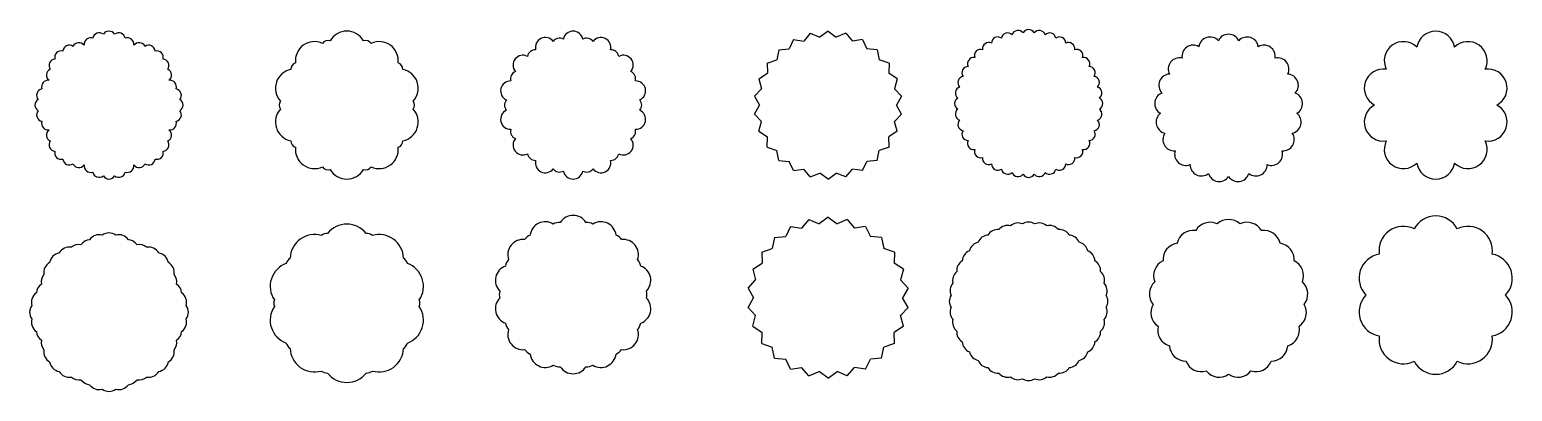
# Model space of a CAD drawing. Extents: x -2548 to -1982, y 244 to 382.
import ezdxf

# ---------------------------------------------------------------- set-up
doc = ezdxf.new("R2010")
doc.units = 0
doc.layers.get('0').update_dxf_attribs({"linetype": 'CONTINUOUS'})

msp = doc.modelspace()

# ---------------------------------------------------------------- linework, layer by layer
for p, q in [((-2249.78282, 380.578915), (-2252.288074, 377.575152)), ((-2249.78282, 380.578915), (-2246.16861, 379.083465)), ((-2243.017306, 381.400397), (-2246.16861, 379.083465)), ((-2243.017306, 381.400397), (-2239.866003, 379.083465)), ((-2236.251793, 380.578915), (-2239.866003, 379.083465)), ((-2236.251793, 380.578915), (-2233.746539, 377.575152)), ((-2261.763949, 374.290733), (-2262.586324, 370.466784)), ((-2261.763949, 374.290733), (-2257.868755, 374.646185)), ((-2256.155146, 378.16221), (-2257.868755, 374.646185)), ((-2256.155146, 378.16221), (-2252.288074, 377.575152)), ((-2229.879467, 378.16221), (-2233.746539, 377.575152)), ((-2229.879467, 378.16221), (-2228.165858, 374.646185)), ((-2224.270664, 374.290733), (-2228.165858, 374.646185)), ((-2224.270664, 374.290733), (-2223.448289, 370.466784)), ((-2266.283265, 369.18948), (-2262.586324, 370.466784)), ((-2266.283265, 369.18948), (-2266.166612, 365.279841)), ((-2219.751348, 369.18948), (-2223.448289, 370.466784)), ((-2219.751348, 369.18948), (-2219.868001, 365.279841)), ((-2269.450449, 363.154916), (-2266.166612, 365.279841)), ((-2269.450449, 363.154916), (-2268.401547, 359.386801)), ((-2216.584164, 363.154916), (-2219.868001, 365.279841)), ((-2216.584164, 363.154916), (-2217.633066, 359.386801)), ((-2271.081434, 356.53775), (-2268.401547, 359.386801)), ((-2271.081434, 356.53775), (-2269.161242, 353.130148)), ((-2214.953179, 356.53775), (-2217.633066, 359.386801)), ((-2214.953179, 356.53775), (-2216.873371, 353.130148)), ((-2271.081434, 349.722546), (-2269.161242, 353.130148)), ((-2214.953179, 349.722546), (-2216.873371, 353.130148)), ((-2271.081434, 349.722546), (-2268.401547, 346.873494)), ((-2269.450449, 343.105379), (-2268.401547, 346.873494)), ((-2214.953179, 349.722546), (-2217.633066, 346.873494)), ((-2216.584164, 343.105379), (-2217.633066, 346.873494)), ((-2269.450449, 343.105379), (-2266.166612, 340.980455)), ((-2266.283265, 337.070816), (-2266.166612, 340.980455)), ((-2216.584164, 343.105379), (-2219.868001, 340.980455)), ((-2219.751348, 337.070816), (-2219.868001, 340.980455)), ((-2266.283265, 337.070816), (-2262.586324, 335.793511)), ((-2261.763949, 331.969562), (-2262.586324, 335.793511)), ((-2224.270664, 331.969562), (-2223.448289, 335.793511)), ((-2219.751348, 337.070816), (-2223.448289, 335.793511)), ((-2261.763949, 331.969562), (-2257.868755, 331.61411)), ((-2256.155146, 328.098085), (-2257.868755, 331.61411)), ((-2256.155146, 328.098085), (-2252.288074, 328.685143)), ((-2249.78282, 325.681381), (-2252.288074, 328.685143)), ((-2236.251793, 325.681381), (-2233.746539, 328.685143)), ((-2229.879467, 328.098085), (-2233.746539, 328.685143)), ((-2229.879467, 328.098085), (-2228.165858, 331.61411)), ((-2224.270664, 331.969562), (-2228.165858, 331.61411)), ((-2249.78282, 325.681381), (-2246.16861, 327.176831)), ((-2243.017306, 324.859899), (-2246.16861, 327.176831)), ((-2243.017306, 324.859899), (-2239.866003, 327.176831)), ((-2236.251793, 325.681381), (-2239.866003, 327.176831)), ((-2257.30877, 306.720832), (-2259.172849, 302.896067)), ((-2257.30877, 306.720832), (-2253.102133, 306.082225)), ((-2250.376894, 309.349745), (-2253.102133, 306.082225)), ((-2250.376894, 309.349745), (-2246.445323, 307.722981)), ((-2243.017306, 310.243361), (-2246.445323, 307.722981)), ((-2243.017306, 310.243361), (-2239.58929, 307.722981)), ((-2235.657719, 309.349745), (-2239.58929, 307.722981)), ((-2235.657719, 309.349745), (-2232.93248, 306.082225)), ((-2228.725843, 306.720832), (-2232.93248, 306.082225)), ((-2228.725843, 306.720832), (-2226.861764, 302.896067)), ((-2263.410077, 302.509403), (-2264.304663, 298.349676)), ((-2263.410077, 302.509403), (-2259.172849, 302.896067)), ((-2222.624536, 302.509403), (-2226.861764, 302.896067)), ((-2222.624536, 302.509403), (-2221.72995, 298.349676)), ((-2268.326231, 296.960213), (-2264.304663, 298.349676)), ((-2268.326231, 296.960213), (-2268.199334, 292.707271)), ((-2217.708382, 296.960213), (-2221.72995, 298.349676)), ((-2217.708382, 296.960213), (-2217.835279, 292.707271)), ((-2271.771522, 290.395759), (-2268.199334, 292.707271)), ((-2271.771522, 290.395759), (-2270.630517, 286.296769)), ((-2214.263091, 290.395759), (-2217.835279, 292.707271)), ((-2214.263091, 290.395759), (-2215.404096, 286.296769)), ((-2273.545722, 283.197544), (-2270.630517, 286.296769)), ((-2273.545722, 283.197544), (-2271.456921, 279.490724)), ((-2212.48889, 283.197544), (-2215.404096, 286.296769)), ((-2212.48889, 283.197544), (-2214.577692, 279.490724)), ((-2273.545722, 275.783903), (-2271.456921, 279.490724)), ((-2212.48889, 275.783903), (-2214.577692, 279.490724)), ((-2273.545722, 275.783903), (-2270.630517, 272.684678)), ((-2271.771522, 268.585688), (-2270.630517, 272.684678)), ((-2212.48889, 275.783903), (-2215.404096, 272.684678)), ((-2214.263091, 268.585688), (-2215.404096, 272.684678)), ((-2271.771522, 268.585688), (-2268.199334, 266.274176)), ((-2268.326231, 262.021234), (-2268.199334, 266.274176)), ((-2214.263091, 268.585688), (-2217.835279, 266.274176)), ((-2217.708382, 262.021234), (-2217.835279, 266.274176)), ((-2268.326231, 262.021234), (-2264.304663, 260.631771)), ((-2263.410077, 256.472044), (-2264.304663, 260.631771)), ((-2222.624536, 256.472044), (-2221.72995, 260.631771)), ((-2217.708382, 262.021234), (-2221.72995, 260.631771)), ((-2263.410077, 256.472044), (-2259.172849, 256.08538)), ((-2257.30877, 252.260616), (-2259.172849, 256.08538)), ((-2228.725843, 252.260616), (-2226.861764, 256.08538)), ((-2222.624536, 256.472044), (-2226.861764, 256.08538)), ((-2257.30877, 252.260616), (-2253.102133, 252.899222)), ((-2250.376894, 249.631702), (-2253.102133, 252.899222)), ((-2250.376894, 249.631702), (-2246.445323, 251.258466)), ((-2243.017306, 248.738086), (-2246.445323, 251.258466)), ((-2243.017306, 248.738086), (-2239.58929, 251.258466)), ((-2235.657719, 249.631702), (-2239.58929, 251.258466)), ((-2235.657719, 249.631702), (-2232.93248, 252.899222)), ((-2228.725843, 252.260616), (-2232.93248, 252.899222))]:
    msp.add_line(p, q)
for centre, radius, start, end in [((-2521.073714, 378.245967), 2.497205, 50.728587, 169.271413), ((-2517.346405, 378.903192), 2.497205, 30.728587, 149.271413), ((-2513.619097, 378.245967), 2.497205, 10.728587, 129.271413), ((-2426.607604, 374.10627), 7.294127, 29.407437, 150.592563), ((-2340.277261, 377.603128), 3.797269, 11.392287, 168.607713), ((-2178.235435, 376.765123), 2.4, 54.749498, 179.250502), ((-2174.484931, 378.318632), 2.4, 45.749498, 170.250502), ((-2170.53758, 379.266308), 2.4, 36.749498, 161.250502), ((-2166.490578, 379.584814), 2.4, 27.749498, 152.250502), ((-2162.443576, 379.266308), 2.4, 18.749498, 143.250502), ((-2158.496225, 378.318632), 2.4, 9.749498, 134.250502), ((-2154.745721, 376.765123), 2.4, 0.749498, 125.250502), ((-2097.260965, 374.840988), 4.304365, 42.489184, 171.79653), ((-2090.196894, 375.905726), 4.304365, 25.346327, 154.653673), ((-2083.132822, 374.840988), 4.304365, 8.20347, 137.510816), ((-2011.185247, 374.10627), 7.294127, 9.295015, 170.704985), ((-2535.5707, 371.354442), 2.497205, 75.728587, 194.271413), ((-2532.470367, 373.525319), 2.497205, 55.728587, 174.271413), ((-2528.814523, 374.504899), 2.497205, 37.206322, 154.271413), ((-2524.351454, 376.353563), 2.497205, 70.728587, 187.793678), ((-2510.341357, 376.353563), 2.497205, 352.206322, 109.271413), ((-2505.878288, 374.504899), 2.497205, 25.728587, 142.793678), ((-2502.222444, 373.525319), 2.497205, 5.728587, 124.271413), ((-2499.122111, 371.354442), 2.497205, 345.728587, 104.271413), ((-2438.937059, 370.100187), 7.294127, 65.407437, 186.592563), ((-2433.805957, 375.284402), 2.547317, 70.648774, 145.351226), ((-2419.40925, 375.284402), 2.547317, 34.648774, 109.351226), ((-2414.278149, 370.100187), 7.294127, 353.407437, 114.592563), ((-2354.705374, 371.222429), 3.020595, 87.525159, 169.617698), ((-2350.895689, 375.179541), 3.797269, 37.106572, 194.321999), ((-2345.426595, 375.690853), 3.020595, 61.810874, 143.903412), ((-2335.127927, 375.690853), 3.020595, 36.096588, 118.189126), ((-2329.658833, 375.179541), 3.797269, 345.678001, 142.893428), ((-2325.849149, 371.222429), 3.020595, 10.382302, 92.474841), ((-2184.783621, 372.007587), 2.4, 72.749498, 197.250502), ((-2181.696741, 374.644032), 2.4, 63.749498, 188.250502), ((-2151.284415, 374.644032), 2.4, 351.749498, 116.250502), ((-2148.197535, 372.007587), 2.4, 342.749498, 107.250502), ((-2103.697364, 371.741382), 4.304365, 59.632042, 188.939387), ((-2076.696423, 371.741382), 4.304365, 351.060613, 120.367958), ((-2023.514703, 370.100187), 7.294127, 45.295015, 206.704985), ((-1998.855792, 370.100187), 7.294127, 333.295015, 134.704985), ((-2537.741577, 368.254109), 2.497205, 95.728587, 214.271413), ((-2496.951234, 368.254109), 2.497205, 325.728587, 84.271413), ((-2445.453138, 366.82223), 2.547317, 106.648774, 181.351226), ((-2407.762069, 366.82223), 2.547317, 358.648774, 73.351226), ((-2359.411007, 368.388801), 3.797269, 62.820858, 220.036285), ((-2321.143515, 368.388801), 3.797269, 319.963715, 117.179142), ((-2189.541157, 365.4594), 2.4, 90.749498, 215.250502), ((-2187.420066, 368.920707), 2.4, 81.749498, 206.250502), ((-2145.56109, 368.920707), 2.4, 333.749498, 98.250502), ((-2143.439999, 365.4594), 2.4, 324.749498, 89.250502), ((-2108.934186, 366.882321), 4.304365, 76.774899, 206.082244), ((-2071.459601, 366.882321), 4.304365, 333.917756, 103.225101), ((-2540.569821, 360.135196), 2.497205, 82.206322, 199.271413), ((-2538.721157, 364.598265), 2.497205, 115.728587, 232.793678), ((-2495.971654, 364.598265), 2.497205, 307.206322, 64.271413), ((-2494.12299, 360.135196), 2.497205, 340.728587, 97.793678), ((-2446.557081, 359.612126), 7.294127, 101.407437, 222.592563), ((-2406.658126, 359.612126), 7.294127, 317.407437, 78.592563), ((-2364.136653, 358.575898), 3.797269, 88.535144, 245.750571), ((-2361.126488, 363.170606), 3.020595, 113.239445, 195.331983), ((-2319.428034, 363.170606), 3.020595, 344.668017, 66.760555), ((-2316.41787, 358.575898), 3.797269, 294.249429, 91.464856), ((-2191.094667, 361.708897), 2.4, 99.749498, 224.250502), ((-2141.886489, 361.708897), 2.4, 315.749498, 80.250502), ((-2112.506117, 360.695555), 4.304365, 93.917756, 223.225101), ((-2067.88767, 360.695555), 4.304365, 316.774899, 86.082244), ((-2031.134725, 359.612126), 7.294127, 81.295015, 242.704985), ((-1991.23577, 359.612126), 7.294127, 297.295015, 98.704985), ((-2542.462225, 356.857456), 2.497205, 100.728587, 219.271413), ((-2492.230586, 356.857456), 2.497205, 320.728587, 79.271413), ((-2192.042342, 357.761545), 2.4, 108.749498, 233.250502), ((-2140.938814, 357.761545), 2.4, 306.749498, 71.250502), ((-2114.095776, 353.730803), 4.304365, 111.060613, 240.367958), ((-2066.298011, 353.730803), 4.304365, 299.632042, 68.939387), ((-2543.11945, 353.130148), 2.497205, 120.728587, 239.271413), ((-2542.462225, 349.402839), 2.497205, 140.728587, 259.271413), ((-2492.230586, 349.402839), 2.497205, 280.728587, 39.271413), ((-2491.573361, 353.130148), 2.497205, 300.728587, 59.271413), ((-2446.557081, 346.64817), 7.294127, 137.407437, 258.592563), ((-2449.901965, 353.130148), 2.547317, 142.648774, 217.351226), ((-2406.658126, 346.64817), 7.294127, 281.407437, 42.592563), ((-2403.313242, 353.130148), 2.547317, 322.648774, 37.351226), ((-2364.136653, 347.684397), 3.797269, 114.249429, 271.464856), ((-2363.418157, 353.130148), 3.020595, 138.953731, 221.046269), ((-2316.41787, 347.684397), 3.797269, 268.535144, 65.750571), ((-2317.136365, 353.130148), 3.020595, 318.953731, 41.046269), ((-2192.360848, 353.714544), 2.4, 117.749498, 242.250502), ((-2192.042342, 349.667542), 2.4, 126.749498, 251.250502), ((-2140.938814, 349.667542), 2.4, 288.749498, 53.250502), ((-2140.620308, 353.714544), 2.4, 297.749498, 62.250502), ((-2031.134725, 346.64817), 7.294127, 117.295015, 278.704985), ((-1991.23577, 346.64817), 7.294127, 261.295015, 62.704985), ((-2540.569821, 346.1251), 2.497205, 160.728587, 277.793678), ((-2494.12299, 346.1251), 2.497205, 262.206322, 19.271413), ((-2191.094667, 345.72019), 2.4, 135.749498, 260.250502), ((-2141.886489, 345.72019), 2.4, 279.749498, 44.250502), ((-2113.561915, 346.606916), 4.304365, 128.20347, 257.510816), ((-2066.831872, 346.606916), 4.304365, 282.489184, 51.79653), ((-2538.721157, 341.66203), 2.497205, 127.206322, 244.271413), ((-2537.741577, 338.006186), 2.497205, 145.728587, 264.271413), ((-2496.951234, 338.006186), 2.497205, 275.728587, 34.271413), ((-2495.971654, 341.66203), 2.497205, 295.728587, 52.793678), ((-2445.453138, 339.438065), 2.547317, 178.648774, 253.351226), ((-2407.762069, 339.438065), 2.547317, 286.648774, 1.351226), ((-2361.126488, 343.089689), 3.020595, 164.668017, 246.760555), ((-2359.411007, 337.871494), 3.797269, 139.963715, 297.179142), ((-2321.143515, 337.871494), 3.797269, 242.820858, 40.036285), ((-2319.428034, 343.089689), 3.020595, 293.239445, 15.331983), ((-2189.541157, 341.969687), 2.4, 144.749498, 269.250502), ((-2187.420066, 338.50838), 2.4, 153.749498, 278.250502), ((-2145.56109, 338.50838), 2.4, 261.749498, 26.250502), ((-2143.439999, 341.969687), 2.4, 270.749498, 35.250502), ((-2110.951968, 339.956881), 4.304365, 145.346327, 274.653673), ((-2069.441819, 339.956881), 4.304365, 265.346327, 34.653673), ((-2023.514703, 336.160109), 7.294127, 153.295015, 314.704985), ((-1998.855792, 336.160109), 7.294127, 225.295015, 26.704985), ((-2535.5707, 334.905853), 2.497205, 165.728587, 284.271413), ((-2499.122111, 334.905853), 2.497205, 255.728587, 14.271413), ((-2438.937059, 336.160109), 7.294127, 173.407437, 294.592563), ((-2414.278149, 336.160109), 7.294127, 245.407437, 6.592563), ((-2354.705374, 335.037867), 3.020595, 190.382302, 272.474841), ((-2325.849149, 335.037867), 3.020595, 267.525159, 349.617698), ((-2184.783621, 335.4215), 2.4, 162.749498, 287.250502), ((-2148.197535, 335.4215), 2.4, 252.749498, 17.250502), ((-2106.497843, 334.371584), 4.304365, 162.489184, 291.79653), ((-2073.895944, 334.371584), 4.304365, 248.20347, 17.510816), ((-2532.470367, 332.734977), 2.497205, 185.728587, 304.271413), ((-2528.814523, 331.755396), 2.497205, 205.728587, 322.793678), ((-2524.351454, 329.906732), 2.497205, 172.206322, 289.271413), ((-2510.341357, 329.906732), 2.497205, 250.728587, 7.793678), ((-2505.878288, 331.755396), 2.497205, 217.206322, 334.271413), ((-2502.222444, 332.734977), 2.497205, 235.728587, 354.271413), ((-2433.805957, 330.975893), 2.547317, 214.648774, 289.351226), ((-2426.607604, 332.154026), 7.294127, 209.407437, 330.592563), ((-2419.40925, 330.975893), 2.547317, 250.648774, 325.351226), ((-2350.895689, 331.080755), 3.797269, 165.678001, 322.893428), ((-2345.426595, 330.569443), 3.020595, 216.096588, 298.189126), ((-2335.127927, 330.569443), 3.020595, 241.810874, 323.903412), ((-2329.658833, 331.080755), 3.797269, 217.106572, 14.321999), ((-2181.696741, 332.785055), 2.4, 171.749498, 296.250502), ((-2178.235435, 330.663964), 2.4, 180.749498, 305.250502), ((-2174.484931, 329.110455), 2.4, 189.749498, 314.250502), ((-2158.496225, 329.110455), 2.4, 225.749498, 350.250502), ((-2154.745721, 330.663964), 2.4, 234.749498, 359.250502), ((-2151.284415, 332.785055), 2.4, 243.749498, 8.250502), ((-2100.595306, 330.347303), 4.304365, 179.632042, 308.939387), ((-2079.798481, 330.347303), 4.304365, 231.060613, 0.367958), ((-2011.185247, 332.154026), 7.294127, 189.295015, 350.704985), ((-2521.073714, 328.014328), 2.497205, 190.728587, 309.271413), ((-2517.346405, 327.357103), 2.497205, 210.728587, 329.271413), ((-2513.619097, 328.014328), 2.497205, 230.728587, 349.271413), ((-2340.277261, 328.657168), 3.797269, 191.392287, 348.607713), ((-2170.53758, 328.162779), 2.4, 198.749498, 323.250502), ((-2166.490578, 327.844273), 2.4, 207.749498, 332.250502), ((-2162.443576, 328.162779), 2.4, 216.749498, 341.250502), ((-2093.768825, 328.241613), 4.304365, 196.774899, 326.082244), ((-2086.624962, 328.241613), 4.304365, 213.917756, 343.225101), ((-2426.607604, 298.371838), 9.294127, 38.01344, 141.98656), ((-2350.895689, 302.760067), 5.797269, 58.06362, 173.364952), ((-2345.426595, 303.271379), 5.020595, 87.125299, 118.588987), ((-2340.277261, 305.183653), 5.797269, 32.349334, 147.650666), ((-2335.127927, 303.271379), 5.020595, 61.411013, 92.874701), ((-2329.658833, 302.760067), 5.797269, 6.635048, 121.93638), ((-2178.235435, 301.180297), 4.4, 85.028416, 148.971584), ((-2174.484931, 302.733806), 4.4, 76.028416, 139.971584), ((-2170.53758, 303.681482), 4.4, 67.028416, 130.971584), ((-2166.490578, 303.999988), 4.4, 58.028416, 121.971584), ((-2162.443576, 303.681482), 4.4, 49.028416, 112.971584), ((-2158.496225, 302.733806), 4.4, 40.028416, 103.971584), ((-2154.745721, 301.180297), 4.4, 31.028416, 94.971584), ((-2097.260965, 302.045036), 6.304365, 64.059298, 150.226417), ((-2090.196894, 303.109773), 6.304365, 46.91644, 133.08356), ((-2083.132822, 302.045036), 6.304365, 29.773583, 115.940702), ((-2023.514703, 297.494495), 9.294127, 63.77904, 188.22096), ((-2011.185247, 301.500578), 9.294127, 27.77904, 152.22096), ((-1998.855792, 297.494495), 9.294127, 351.77904, 116.22096), ((-2528.814523, 295.355267), 4.497205, 80.014359, 129.884827), ((-2524.351454, 297.203931), 4.497205, 95.115173, 144.985641), ((-2521.073714, 299.096334), 4.497205, 75.115173, 144.884827), ((-2517.346405, 299.753559), 4.497205, 55.115173, 124.884827), ((-2513.619097, 299.096334), 4.497205, 35.115173, 104.884827), ((-2510.341357, 297.203931), 4.497205, 35.014359, 84.884827), ((-2505.878288, 295.355267), 4.497205, 50.115173, 99.985641), ((-2438.937059, 294.365756), 9.294127, 74.01344, 177.98656), ((-2433.805957, 299.549971), 4.547317, 91.564802, 124.435198), ((-2419.40925, 299.549971), 4.547317, 55.564802, 88.435198), ((-2414.278149, 294.365756), 9.294127, 2.01344, 105.98656), ((-2359.411007, 295.969327), 5.797269, 83.777905, 199.079237), ((-2354.705374, 298.802954), 5.020595, 112.839585, 144.303273), ((-2325.849149, 298.802954), 5.020595, 35.696727, 67.160415), ((-2321.143515, 295.969327), 5.797269, 340.920763, 96.222095), ((-2184.783621, 296.422761), 4.4, 103.028416, 166.971584), ((-2181.696741, 299.059206), 4.4, 94.028416, 157.971584), ((-2151.284415, 299.059206), 4.4, 22.028416, 85.971584), ((-2148.197535, 296.422761), 4.4, 13.028416, 76.971584), ((-2108.934186, 294.086369), 6.304365, 98.345012, 184.512131), ((-2103.697364, 298.94543), 6.304365, 81.202155, 167.369274), ((-2076.696423, 298.94543), 6.304365, 12.630726, 98.797845), ((-2071.459601, 294.086369), 6.304365, 355.487869, 81.654988), ((-2535.5707, 292.20481), 4.497205, 100.115173, 169.884827), ((-2532.470367, 294.375686), 4.497205, 80.115173, 149.884827), ((-2502.222444, 294.375686), 4.497205, 30.115173, 99.884827), ((-2499.122111, 292.20481), 4.497205, 10.115173, 79.884827), ((-2445.453138, 291.087799), 4.547317, 127.564802, 160.435198), ((-2407.762069, 291.087799), 4.547317, 19.564802, 52.435198), ((-2187.420066, 293.335881), 4.4, 112.028416, 175.971584), ((-2145.56109, 293.335881), 4.4, 4.028416, 67.971584), ((-2031.134725, 287.006434), 9.294127, 99.77904, 224.22096), ((-1991.23577, 287.006434), 9.294127, 315.77904, 80.22096), ((-2537.741577, 289.104476), 4.497205, 120.115173, 189.884827), ((-2496.951234, 289.104476), 4.497205, 350.115173, 59.884827), ((-2446.557081, 283.877695), 9.294127, 110.01344, 213.98656), ((-2406.658126, 283.877695), 9.294127, 326.01344, 69.98656), ((-2364.136653, 286.156424), 5.797269, 109.492191, 224.793523), ((-2361.126488, 290.751132), 5.020595, 138.55387, 170.017558), ((-2319.428034, 290.751132), 5.020595, 9.982442, 41.44613), ((-2316.41787, 286.156424), 5.797269, 315.206477, 70.507809), ((-2191.094667, 286.124071), 4.4, 130.028416, 193.971584), ((-2189.541157, 289.874574), 4.4, 121.028416, 184.971584), ((-2143.439999, 289.874574), 4.4, 355.028416, 58.971584), ((-2141.886489, 286.124071), 4.4, 346.028416, 49.971584), ((-2112.506117, 287.899602), 6.304365, 115.487869, 201.654988), ((-2067.88767, 287.899602), 6.304365, 338.345012, 64.512131), ((-2540.569821, 280.985563), 4.497205, 125.014359, 174.884827), ((-2538.721157, 285.448633), 4.497205, 140.115173, 189.985641), ((-2495.971654, 285.448633), 4.497205, 350.014359, 39.884827), ((-2494.12299, 280.985563), 4.497205, 5.115173, 54.985641), ((-2192.042342, 282.176719), 4.4, 139.028416, 202.971584), ((-2140.938814, 282.176719), 4.4, 337.028416, 40.971584), ((-2114.095776, 280.934851), 6.304365, 132.630726, 218.797845), ((-2066.298011, 280.934851), 6.304365, 321.202155, 47.369274), ((-2542.462225, 277.707823), 4.497205, 125.115173, 194.884827), ((-2492.230586, 277.707823), 4.497205, 345.115173, 54.884827), ((-2449.901965, 277.395716), 4.547317, 163.564802, 196.435198), ((-2403.313242, 277.395716), 4.547317, 343.564802, 16.435198), ((-2364.136653, 275.264923), 5.797269, 135.206477, 250.507809), ((-2363.418157, 280.710673), 5.020595, 164.268156, 195.731844), ((-2316.41787, 275.264923), 5.797269, 289.492191, 44.793523), ((-2317.136365, 280.710673), 5.020595, 344.268156, 15.731844), ((-2192.360848, 278.129717), 4.4, 148.028416, 211.971584), ((-2140.620308, 278.129717), 4.4, 328.028416, 31.971584), ((-2031.134725, 274.042478), 9.294127, 135.77904, 260.22096), ((-1991.23577, 274.042478), 9.294127, 279.77904, 44.22096), ((-2543.11945, 273.980515), 4.497205, 145.115173, 214.884827), ((-2491.573361, 273.980515), 4.497205, 325.115173, 34.884827), ((-2446.557081, 270.913738), 9.294127, 146.01344, 249.98656), ((-2406.658126, 270.913738), 9.294127, 290.01344, 33.98656), ((-2192.042342, 274.082716), 4.4, 157.028416, 220.971584), ((-2140.938814, 274.082716), 4.4, 319.028416, 22.971584), ((-2113.561915, 273.810963), 6.304365, 149.773583, 235.940702), ((-2066.831872, 273.810963), 6.304365, 304.059298, 30.226417), ((-2542.462225, 270.253207), 4.497205, 165.115173, 234.884827), ((-2540.569821, 266.975467), 4.497205, 185.115173, 234.985641), ((-2494.12299, 266.975467), 4.497205, 305.014359, 354.884827), ((-2492.230586, 270.253207), 4.497205, 305.115173, 14.884827), ((-2361.126488, 270.670215), 5.020595, 189.982442, 221.44613), ((-2359.411007, 265.45202), 5.797269, 160.920763, 276.222095), ((-2321.143515, 265.45202), 5.797269, 263.777905, 19.079237), ((-2319.428034, 270.670215), 5.020595, 318.55387, 350.017558), ((-2191.094667, 270.135364), 4.4, 166.028416, 229.971584), ((-2189.541157, 266.384861), 4.4, 175.028416, 238.971584), ((-2143.439999, 266.384861), 4.4, 301.028416, 4.971584), ((-2141.886489, 270.135364), 4.4, 310.028416, 13.971584), ((-2110.951968, 267.160929), 6.304365, 166.91644, 253.08356), ((-2069.441819, 267.160929), 6.304365, 286.91644, 13.08356), ((-2538.721157, 262.512398), 4.497205, 170.014359, 219.884827), ((-2495.971654, 262.512398), 4.497205, 320.115173, 9.985641), ((-2445.453138, 263.703634), 4.547317, 199.564802, 232.435198), ((-2407.762069, 263.703634), 4.547317, 307.564802, 340.435198), ((-2187.420066, 262.923554), 4.4, 184.028416, 247.971584), ((-2145.56109, 262.923554), 4.4, 292.028416, 355.971584), ((-2106.497843, 261.575632), 6.304365, 184.059298, 270.226417), ((-2073.895944, 261.575632), 6.304365, 269.773583, 355.940702), ((-2023.514703, 263.554417), 9.294127, 171.77904, 296.22096), ((-1998.855792, 263.554417), 9.294127, 243.77904, 8.22096), ((-2537.741577, 258.856554), 4.497205, 170.115173, 239.884827), ((-2535.5707, 255.756221), 4.497205, 190.115173, 259.884827), ((-2499.122111, 255.756221), 4.497205, 280.115173, 349.884827), ((-2496.951234, 258.856554), 4.497205, 300.115173, 9.884827), ((-2438.937059, 260.425677), 9.294127, 182.01344, 285.98656), ((-2414.278149, 260.425677), 9.294127, 254.01344, 357.98656), ((-2354.705374, 262.618392), 5.020595, 215.696727, 247.160415), ((-2350.895689, 258.66128), 5.797269, 186.635048, 301.93638), ((-2329.658833, 258.66128), 5.797269, 238.06362, 353.364952), ((-2325.849149, 262.618392), 5.020595, 292.839585, 324.303273), ((-2184.783621, 259.836674), 4.4, 193.028416, 256.971584), ((-2181.696741, 257.200229), 4.4, 202.028416, 265.971584), ((-2151.284415, 257.200229), 4.4, 274.028416, 337.971584), ((-2148.197535, 259.836674), 4.4, 283.028416, 346.971584), ((-2100.595306, 257.551351), 6.304365, 201.202155, 287.369274), ((-2079.798481, 257.551351), 6.304365, 252.630726, 338.797845), ((-2011.185247, 259.548334), 9.294127, 207.77904, 332.22096), ((-2532.470367, 253.585344), 4.497205, 210.115173, 279.884827), ((-2528.814523, 252.605764), 4.497205, 230.115173, 279.985641), ((-2505.878288, 252.605764), 4.497205, 260.014359, 309.884827), ((-2502.222444, 253.585344), 4.497205, 260.115173, 329.884827), ((-2433.805957, 255.241462), 4.547317, 235.564802, 268.435198), ((-2426.607604, 256.419595), 9.294127, 218.01344, 321.98656), ((-2419.40925, 255.241462), 4.547317, 271.564802, 304.435198), ((-2345.426595, 258.149968), 5.020595, 241.411013, 272.874701), ((-2340.277261, 256.237693), 5.797269, 212.349334, 327.650666), ((-2335.127927, 258.149968), 5.020595, 267.125299, 298.588987), ((-2178.235435, 255.079138), 4.4, 211.028416, 274.971584), ((-2174.484931, 253.525629), 4.4, 220.028416, 283.971584), ((-2170.53758, 252.577953), 4.4, 229.028416, 292.971584), ((-2162.443576, 252.577953), 4.4, 247.028416, 310.971584), ((-2158.496225, 253.525629), 4.4, 256.028416, 319.971584), ((-2154.745721, 255.079138), 4.4, 265.028416, 328.971584), ((-2093.768825, 255.44566), 6.304365, 218.345012, 304.512131), ((-2086.624962, 255.44566), 6.304365, 235.487869, 321.654988), ((-2524.351454, 250.7571), 4.497205, 215.014359, 264.884827), ((-2521.073714, 248.864696), 4.497205, 215.115173, 284.884827), ((-2517.346405, 248.207471), 4.497205, 235.115173, 304.884827), ((-2513.619097, 248.864696), 4.497205, 255.115173, 324.884827), ((-2510.341357, 250.7571), 4.497205, 275.115173, 324.985641), ((-2166.490578, 252.259447), 4.4, 238.028416, 301.971584)]:
    msp.add_arc(centre, radius, start, end)

doc.saveas('drawing.dxf')
